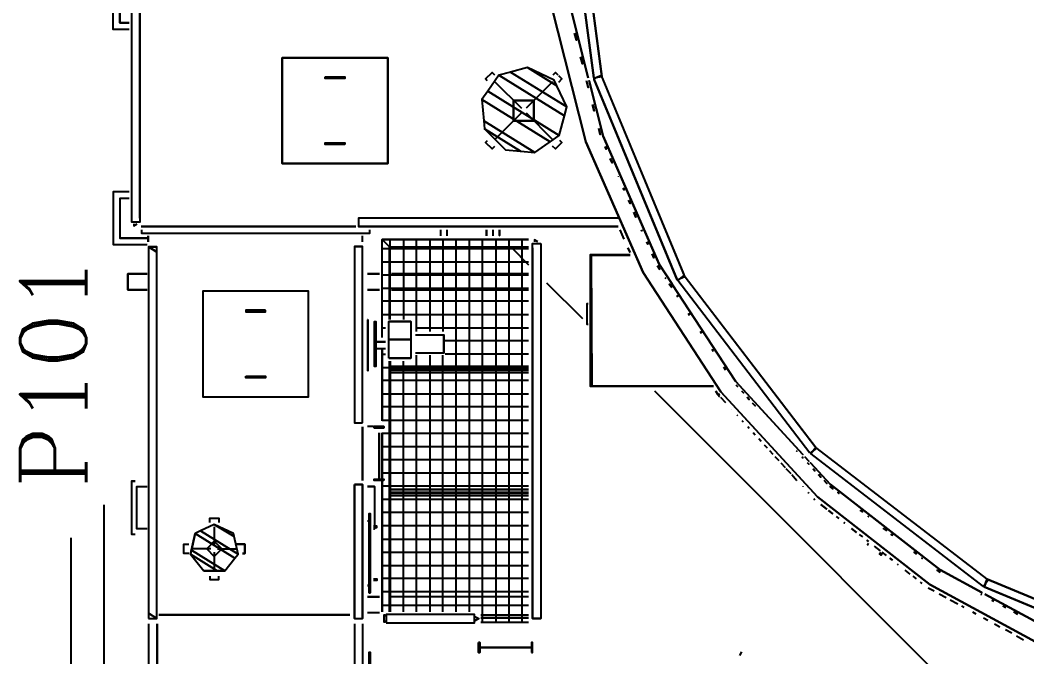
# Model space of a CAD drawing. Extents: x -57244 to 324435, y 15553 to 159369.
# Drawn here: x 55087 to 62718, y 38335 to 43156 of the extents above; entities that cross this region are included whole.
import ezdxf

# ---------------------------------------------------------------- set-up
doc = ezdxf.new("R2010")
doc.units = 0
doc.header["$LTSCALE"] = 2000
doc.header["$MEASUREMENT"] = 0
doc.layers.add('BASE', color=253, linetype='CONTINUOUS')
doc.styles.add('ROMANC', font='ROMANC', dxfattribs={"height": 0.2})

msp = doc.modelspace()

# ---------------------------------------------------------------- linework, layer by layer
at = {"layer": 'BASE', "linetype": 'Continuous'}
for p, q in [((55932.9, 41657.9), (55932.9, 43285)), ((55995.4, 41657.9), (55995.4, 43285)), ((59289.3, 43059), (59303.2, 43004.2)), ((59289.3, 43059), (59303.2, 43004.2)), ((59335.1, 42878.2), (59348.4, 42825.7)), ((59348.4, 42825.7), (59335.1, 42878.2)), ((59495.9, 42732.9), (59496.4, 42728.8)), ((58685.2, 42689.8), (58886.4, 42488.6)), ((59122.9, 42689.8), (58921.7, 42488.6)), ((59393.6, 42647.2), (59380.8, 42697.4)), ((59393.6, 42647.2), (59380.8, 42697.4)), ((59438.8, 42468.8), (59426.6, 42516.7)), ((59438.8, 42468.8), (59426.6, 42516.7)), ((58685.2, 42252.1), (58886.4, 42453.3)), ((58921.7, 42453.3), (59122.9, 42252.1)), ((58988.8, 42154.6), (59172.3, 42283.1)), ((59472.4, 42335.9), (59484, 42290.3)), ((59472.4, 42335.9), (59484, 42290.3)), ((58614.5, 42230.9), (58664, 42181.4)), ((59144.1, 42181.4), (59122.4, 42203.1)), ((59193.6, 42230.9), (59179, 42245.5)), ((59520.3, 42200.3), (59529.2, 42180.1)), ((59520.3, 42200.3), (59529.2, 42180.1)), ((59520.3, 42200.3), (59529.2, 42180.1)), ((59529.2, 42180.1), (59520.3, 42200.3)), ((59559.9, 42109.9), (59574.3, 42077.1)), ((59574.3, 42077.1), (59559.9, 42109.9)), ((59559.9, 42109.9), (59574.3, 42077.1)), ((59559.9, 42109.9), (59574.3, 42077.1)), ((59619.4, 41974.3), (59619.5, 41974)), ((59619.4, 41974.3), (59619.5, 41974)), ((59619.5, 41974), (59619.4, 41974.3)), ((59619.5, 41974), (59619.4, 41974.3)), ((59664.7, 41871), (59659.1, 41883.9)), ((59664.7, 41871), (59659.1, 41883.9)), ((59664.7, 41871), (59659.1, 41883.9)), ((59659.1, 41883.9), (59664.7, 41871)), ((59709.9, 41767.9), (59698.7, 41793.5)), ((59698.7, 41793.5), (59709.9, 41767.9)), ((59709.9, 41767.9), (59698.7, 41793.5)), ((59709.9, 41767.9), (59698.7, 41793.5)), ((59755.1, 41664.9), (59738.4, 41703.1)), ((59755.1, 41664.9), (59738.4, 41703.1)), ((59738.4, 41703.1), (59755.1, 41664.9)), ((59738.4, 41703.1), (59755.1, 41664.9)), ((56003.9, 41595.3), (57630.9, 41595.3)), ((56003.9, 41595.3), (56772.2, 41595.3)), ((57630.9, 41591.3), (56003.9, 41591.3)), ((57630.9, 41591.3), (56003.9, 41591.3)), ((59619.5, 41594), (57650.9, 41594)), ((56058.9, 41522.3), (56058.9, 41477.1)), ((56058.9, 41477.1), (56058.9, 41522.3)), ((57681.9, 41477.1), (57681.9, 41522.3)), ((57681.9, 41477.1), (57681.9, 41522.3)), ((58272.6, 41567.5), (58272.6, 41522.3)), ((58322.6, 41567.5), (58322.6, 41522.3)), ((58622.6, 41567.5), (58622.6, 41522.3)), ((58622.6, 41522.3), (58622.6, 41567.5)), ((58672.6, 41522.3), (58672.6, 41567.5)), ((58720.4, 41524.8), (58720.4, 41567.5)), ((59664.7, 41498.8), (59634.6, 41567.5)), ((59664.7, 41498.8), (59634.6, 41567.5)), ((59797.8, 41567.5), (59800.3, 41561.9)), ((59800.3, 41561.9), (59797.8, 41567.5)), ((59797.8, 41567.5), (59800.3, 41561.9)), ((59800.3, 41561.9), (59797.8, 41567.5)), ((56049.1, 41506.5), (55842.6, 41506.5)), ((56061.3, 41438.9), (56123.8, 41438.9)), ((57831.5, 41494.9), (57886.5, 41439.9)), ((57831.5, 41494.9), (57849.3, 41477.1)), ((57831.5, 41494.9), (58941.6, 41494.9)), ((57831.5, 40754), (57831.5, 41477.1)), ((57879.5, 41446.9), (57849.3, 41477.1)), ((57886.5, 41439.9), (57849.3, 41477.1)), ((57849.3, 41477.1), (57879.5, 41446.9)), ((57879.5, 41446.9), (57856.9, 41469.5)), ((57856.9, 41469.5), (57879.5, 41446.9)), ((57886.5, 41439.9), (57879.5, 41446.9)), ((57891.9, 40889.6), (57891.9, 41494.9)), ((57991.9, 41494.9), (57991.9, 40889.6)), ((58091.9, 40799.2), (58091.9, 41494.9)), ((58191.9, 41494.9), (58191.9, 40799.2)), ((58291.9, 41494.9), (58291.9, 40799.2)), ((58391.9, 38675), (58391.9, 41494.9)), ((58491.9, 41494.9), (58491.9, 38675)), ((58591.9, 38594.9), (58591.9, 41494.9)), ((58691.9, 41494.9), (58691.9, 38594.9)), ((58791.9, 41494.9), (58791.9, 38594.9)), ((58891.9, 38594.9), (58891.9, 41494.9)), ((59032, 41464.9), (59032.8, 41464.9)), ((59837.5, 41477.1), (59845.5, 41458.8)), ((59837.5, 41477.1), (59845.5, 41458.8)), ((59837.5, 41477.1), (59845.5, 41458.8)), ((59837.5, 41477.1), (59845.5, 41458.8)), ((57831.5, 41427.1), (58941.6, 41427.1)), ((58813.2, 41432), (58941.6, 41303.5)), ((59694.1, 41432), (59709.9, 41395.8)), ((59709.9, 41395.8), (59694.1, 41432)), ((59890.7, 41355.8), (59877.1, 41386.8)), ((59890.7, 41355.8), (59877.1, 41386.8)), ((59877.1, 41386.8), (59890.7, 41355.8)), ((59890.7, 41355.8), (59877.1, 41386.8)), ((57831.5, 41327.1), (58941.6, 41327.1)), ((59935.9, 41269.1), (59918.1, 41296.4)), ((59935.9, 41269.1), (59918.1, 41296.4)), ((59918.1, 41296.4), (59935.9, 41269.1)), ((59935.9, 41269.1), (59918.1, 41296.4)), ((59935.9, 41269.1), (59918.1, 41296.4)), ((59935.9, 41269.1), (59918.1, 41296.4)), ((59935.9, 41269.1), (59918.1, 41296.4)), ((59935.9, 41269.1), (59918.1, 41296.4)), ((59935.9, 41269.1), (59918.1, 41296.4)), ((59935.9, 41269.1), (59918.1, 41296.4)), ((59935.9, 41269.1), (59918.1, 41296.4)), ((59935.9, 41269.1), (59918.1, 41296.4)), ((59935.9, 41269.1), (59918.1, 41296.4)), ((59935.9, 41269.1), (59918.1, 41296.4)), ((55902.9, 41234.9), (56049.1, 41234.9)), ((57721.3, 41234.9), (57811.7, 41234.9)), ((57811.7, 41234.9), (57721.3, 41234.9)), ((57811.7, 41234.9), (57721.3, 41234.9)), ((57831.5, 41227.1), (58941.6, 41227.1)), ((58941.6, 41234.9), (57902.1, 41234.9)), ((58941.6, 41234.9), (57902.1, 41234.9)), ((58941.6, 41234.9), (57902.1, 41234.9)), ((59981.1, 41199.9), (59977.1, 41206)), ((59977.1, 41206), (59981.1, 41199.9)), ((59981.1, 41199.9), (59977.1, 41206)), ((59977.1, 41206), (59981.1, 41199.9)), ((59977.1, 41206), (59981.1, 41199.9)), ((59977.1, 41206), (59981.1, 41199.9)), ((59977.1, 41206), (59981.1, 41199.9)), ((59977.1, 41206), (59981.1, 41199.9)), ((59977.1, 41206), (59981.1, 41199.9)), ((59977.1, 41206), (59981.1, 41199.9)), ((59977.1, 41206), (59981.1, 41199.9)), ((59977.1, 41206), (59981.1, 41199.9)), ((59977.1, 41206), (59981.1, 41199.9)), ((59977.1, 41206), (59981.1, 41199.9)), ((60116.7, 41211.6), (60103.1, 41206)), ((59077.2, 41167.9), (59348.4, 40896.8)), ((60006.7, 41160.8), (60026.3, 41130.7)), ((60026.3, 41130.7), (60006.7, 41160.8)), ((60006.7, 41160.8), (60026.3, 41130.7)), ((60026.3, 41130.7), (60006.7, 41160.8)), ((60006.7, 41160.8), (60026.3, 41130.7)), ((60026.3, 41130.7), (60006.7, 41160.8)), ((60006.7, 41160.8), (60026.3, 41130.7)), ((60026.3, 41130.7), (60006.7, 41160.8)), ((60006.7, 41160.8), (60026.3, 41130.7)), ((60026.3, 41130.7), (60006.7, 41160.8)), ((60006.7, 41160.8), (60026.3, 41130.7)), ((60026.3, 41130.7), (60006.7, 41160.8)), ((60006.7, 41160.8), (60026.3, 41130.7)), ((60026.3, 41130.7), (60006.7, 41160.8)), ((57721.3, 41114.9), (57811.7, 41114.9)), ((57721.3, 41114.9), (57811.7, 41114.9)), ((57811.7, 41114.9), (57721.3, 41114.9)), ((57831.5, 41127.1), (58941.6, 41127.1)), ((57902.1, 41114.9), (58941.6, 41114.9)), ((57902.1, 41114.9), (58941.6, 41114.9)), ((57902.1, 41114.9), (58941.6, 41114.9)), ((60071.5, 41061.5), (60065.7, 41070.4)), ((60065.7, 41070.4), (60071.5, 41061.5)), ((60065.7, 41070.4), (60071.5, 41061.5)), ((60065.7, 41070.4), (60071.5, 41061.5)), ((60065.7, 41070.4), (60071.5, 41061.5)), ((60065.7, 41070.4), (60071.5, 41061.5)), ((60065.7, 41070.4), (60071.5, 41061.5)), ((60065.7, 41070.4), (60071.5, 41061.5)), ((60065.7, 41070.4), (60071.5, 41061.5)), ((60065.7, 41070.4), (60071.5, 41061.5)), ((60065.7, 41070.4), (60071.5, 41061.5)), ((60065.7, 41070.4), (60071.5, 41061.5)), ((60065.7, 41070.4), (60071.5, 41061.5)), ((60065.7, 41070.4), (60071.5, 41061.5)), ((58941.6, 41027.1), (57831.5, 41027.1)), ((57831.5, 40927.1), (58941.6, 40927.1)), ((60154.3, 40934.8), (60161.9, 40923.2)), ((60161.9, 40923.2), (60154.3, 40934.8)), ((60154.3, 40934.8), (60161.9, 40923.2)), ((60161.9, 40923.2), (60154.3, 40934.8)), ((60161.9, 40923.2), (60154.3, 40934.8)), ((60161.9, 40923.2), (60154.3, 40934.8)), ((60161.9, 40923.2), (60154.3, 40934.8)), ((60161.9, 40923.2), (60154.3, 40934.8)), ((60161.9, 40923.2), (60154.3, 40934.8)), ((60161.9, 40923.2), (60154.3, 40934.8)), ((60161.9, 40923.2), (60154.3, 40934.8)), ((60161.9, 40923.2), (60154.3, 40934.8)), ((60161.9, 40923.2), (60154.3, 40934.8)), ((60161.9, 40923.2), (60154.3, 40934.8)), ((57783, 40779.4), (57783, 40874.1)), ((57783, 40840.3), (57783, 40754)), ((57831.5, 40827.1), (57856.9, 40827.1)), ((58048, 40873.5), (57883, 40873.5)), ((58082.9, 40827.1), (58941.6, 40827.1)), ((58082.9, 40773.4), (58298, 40773.4)), ((60252.3, 40784.8), (60242.9, 40799.2)), ((60242.9, 40799.2), (60252.3, 40784.8)), ((60252.3, 40784.8), (60242.9, 40799.2)), ((60242.9, 40799.2), (60252.3, 40784.8)), ((60252.3, 40784.8), (60242.9, 40799.2)), ((60242.9, 40799.2), (60252.3, 40784.8)), ((60252.3, 40784.8), (60242.9, 40799.2)), ((60242.9, 40799.2), (60252.3, 40784.8)), ((60252.3, 40784.8), (60242.9, 40799.2)), ((60242.9, 40799.2), (60252.3, 40784.8)), ((60252.3, 40784.8), (60242.9, 40799.2)), ((60242.9, 40799.2), (60252.3, 40784.8)), ((60252.3, 40784.8), (60242.9, 40799.2)), ((60242.9, 40799.2), (60252.3, 40784.8)), ((57856.9, 40720.9), (57766.5, 40720.9)), ((57766.5, 40720.9), (57856.9, 40720.9)), ((58941.6, 40727.1), (58308.9, 40727.1)), ((57856.9, 40668.4), (57766.5, 40668.4)), ((57831.5, 40121.3), (57831.5, 40663.6)), ((57831.5, 40663.6), (57831.5, 40121.3)), ((57831.5, 40627.1), (57856.9, 40627.1)), ((57883, 40596.5), (58048, 40596.5)), ((58048, 40596.5), (57883, 40596.5)), ((58298, 40633.4), (58082.9, 40633.4)), ((58091.9, 38675), (58091.9, 40618.4)), ((58191.9, 40618.4), (58191.9, 38675)), ((58291.9, 38675), (58291.9, 40618.4)), ((58941.6, 40627.1), (58308.9, 40627.1)), ((60342.7, 40646.5), (60331.5, 40663.6)), ((60342.7, 40646.5), (60331.5, 40663.6)), ((60342.7, 40646.5), (60331.5, 40663.6)), ((60342.7, 40646.5), (60331.5, 40663.6)), ((60342.7, 40646.5), (60331.5, 40663.6)), ((60342.7, 40646.5), (60331.5, 40663.6)), ((60342.7, 40646.5), (60331.5, 40663.6)), ((60342.7, 40646.5), (60331.5, 40663.6)), ((60342.7, 40646.5), (60331.5, 40663.6)), ((60342.7, 40646.5), (60331.5, 40663.6)), ((60342.7, 40646.5), (60331.5, 40663.6)), ((60342.7, 40646.5), (60331.5, 40663.6)), ((60342.7, 40646.5), (60331.5, 40663.6)), ((60342.7, 40646.5), (60331.5, 40663.6)), ((57831.5, 40527.1), (58941.6, 40527.1)), ((57886.5, 38675), (57886.5, 40573.2)), ((57886.5, 40573.2), (57886.5, 38675)), ((57886.5, 40532.9), (57886.5, 40486.9)), ((57886.5, 40532.9), (57886.5, 40511.8)), ((58941.6, 40532.9), (57886.5, 40532.9)), ((57886.5, 40511.8), (57886.5, 40532.9)), ((57886.5, 40532.9), (57886.5, 40486.9)), ((57891.9, 40573.2), (57891.9, 38675)), ((57991.9, 38675), (57991.9, 40573.2)), ((60433.1, 40508.1), (60420, 40528)), ((60433.1, 40508.1), (60420, 40528)), ((60433.1, 40508.1), (60420, 40528)), ((60420, 40528), (60433.1, 40508.1)), ((60433.1, 40508.1), (60420, 40528)), ((60420, 40528), (60433.1, 40508.1)), ((60433.1, 40508.1), (60420, 40528)), ((60420, 40528), (60433.1, 40508.1)), ((60433.1, 40508.1), (60420, 40528)), ((60420, 40528), (60433.1, 40508.1)), ((60433.1, 40508.1), (60420, 40528)), ((60420, 40528), (60433.1, 40508.1)), ((60433.1, 40508.1), (60420, 40528)), ((60420, 40528), (60433.1, 40508.1)), ((57886.5, 40486.9), (57886.5, 40508)), ((57886.5, 40508), (57886.5, 40486.9)), ((57886.5, 40486.9), (58941.6, 40486.9)), ((58941.6, 40427.1), (57831.5, 40427.1)), ((60523.5, 40382.8), (60514.6, 40392.4)), ((60514.6, 40392.4), (60523.5, 40382.8)), ((60514.6, 40392.4), (60523.5, 40382.8)), ((57831.5, 40327.1), (58941.6, 40327.1)), ((60375.7, 40322.5), (60359.6, 40347.3)), ((60394.6, 40302.1), (60433.1, 40260.3)), ((60556.2, 40347.3), (60568.7, 40333.7)), ((60568.7, 40333.7), (60556.2, 40347.3)), ((60568.7, 40333.7), (60556.2, 40347.3)), ((60613.9, 40284.6), (60597.8, 40302.1)), ((60613.9, 40284.6), (60597.8, 40302.1)), ((60613.9, 40284.6), (60597.8, 40302.1)), ((58941.6, 40227.1), (57831.5, 40227.1)), ((60639.4, 40256.9), (60659, 40235.5)), ((60659, 40235.5), (60639.4, 40256.9)), ((60639.4, 40256.9), (60659, 40235.5)), ((60478.3, 40211.2), (60477.8, 40211.7)), ((60519.4, 40166.5), (60523.5, 40162.1)), ((57681.9, 39669.3), (57681.9, 40076.1)), ((57681.9, 40076.1), (57681.9, 39669.3)), ((57766.5, 40079.2), (57721.3, 40079.2)), ((57831.5, 40127.1), (58941.6, 40127.1)), ((60568.7, 40113), (60561, 40121.3)), ((60613.9, 40063.9), (60602.6, 40076.1)), ((57807.5, 40030.9), (57807.5, 39674.5)), ((57807.5, 40030.9), (57807.5, 39674.5)), ((57807.5, 40030.9), (57807.5, 39674.5)), ((57807.5, 40030.9), (57807.5, 39674.5)), ((57807.5, 40030.9), (57807.5, 39674.5)), ((57807.5, 39674.5), (57807.5, 40030.9)), ((57831.5, 38675), (57831.5, 40030.9)), ((57831.5, 40030.9), (57831.5, 38675)), ((58941.6, 40027.1), (57831.5, 40027.1)), ((60659, 40014.8), (60644.2, 40030.9)), ((60704.2, 39965.7), (60685.8, 39985.7)), ((57831.5, 39927.1), (58941.6, 39927.1)), ((60727.4, 39940.5), (60749.4, 39916.6)), ((60794.6, 39867.5), (60769, 39895.3)), ((60839.8, 39818.4), (60810.7, 39850.1)), ((60972.2, 39895.3), (60975.4, 39891.8)), ((60972.2, 39895.3), (60975.4, 39891.8)), ((60972.2, 39895.3), (60975.4, 39891.8)), ((61013.8, 39850.1), (61020.6, 39842.7)), ((61013.8, 39850.1), (61020.6, 39842.7)), ((61020.6, 39842.7), (61013.8, 39850.1)), ((61065.8, 39817.7), (61036, 39850.1)), ((61079.5, 39871.3), (62376.5, 38876.1)), ((61097.5, 39895.3), (61111, 39905.6)), ((58941.6, 39827.1), (57831.5, 39827.1)), ((60852.3, 39804.9), (60885, 39769.3)), ((60930.2, 39720.2), (60893.9, 39759.7)), ((61065.8, 39793.6), (61055.4, 39804.9)), ((61055.4, 39804.9), (61065.8, 39793.6)), ((61065.8, 39793.6), (61055.4, 39804.9)), ((61097.1, 39759.7), (61111, 39744.5)), ((61111, 39744.5), (61097.1, 39759.7)), ((61111, 39744.5), (61097.1, 39759.7)), ((58941.6, 39727.1), (57831.5, 39727.1)), ((60935.5, 39714.5), (60975.4, 39671.1)), ((61156.2, 39695.4), (61138.7, 39714.5)), ((61156.2, 39695.4), (61138.7, 39714.5)), ((61138.7, 39714.5), (61156.2, 39695.4)), ((55932.5, 39664.7), (55958.7, 39664.7)), ((57620.7, 38626.1), (57620.7, 39638.9)), ((57771.9, 39624.4), (57721.3, 39624.4)), ((58941.6, 39627.1), (57831.5, 39627.1)), ((57886.5, 39602.9), (57886.5, 39581.8)), ((57886.5, 39556.9), (57886.5, 39602.9)), ((57886.5, 39602.9), (57886.5, 39556.9)), ((57886.5, 39602.9), (57886.5, 39581.8)), ((57886.5, 39602.9), (58941.6, 39602.9)), ((61018.7, 39624.1), (61020.6, 39622)), ((61180.3, 39669.3), (61201.4, 39646.4)), ((61180.3, 39669.3), (61201.4, 39646.4)), ((61180.3, 39669.3), (61201.4, 39646.4)), ((61246.6, 39607.8), (61225.7, 39624.1)), ((58941.6, 39527.1), (57831.5, 39527.1)), ((57886.5, 39556.9), (57886.5, 39578)), ((58941.6, 39556.9), (57886.5, 39556.9)), ((61065.8, 39572.9), (61060.3, 39578.9)), ((61983.3, 38882.9), (61131, 39546.3)), ((61283.7, 39578.9), (61291.8, 39572.7)), ((55722.4, 39486.9), (55722.4, 35206.7)), ((61110.7, 39524.2), (61111, 39523.9)), ((61156.5, 39488.5), (61201.4, 39453.6)), ((61201.4, 39453.6), (61156.5, 39488.5)), ((57732.5, 39398.1), (57732.5, 39419.5)), ((57741.5, 39419.5), (57741.5, 39398.1)), ((58941.6, 39427.1), (57831.5, 39427.1)), ((61214.6, 39443.3), (61246.6, 39418.4)), ((61246.6, 39418.4), (61214.6, 39443.3)), ((61272.6, 39398.1), (61291.8, 39383.2)), ((61272.6, 39398.1), (61291.8, 39383.2)), ((61472.6, 39431.9), (61457.9, 39443.3)), ((61517.8, 39396.8), (61516, 39398.1)), ((56558.9, 39320.1), (56558.9, 39178.1)), ((57766.5, 39304.4), (57771.9, 39304.4)), ((58941.6, 39327.1), (57831.5, 39327.1)), ((61337, 39348), (61330.7, 39352.9)), ((61330.7, 39352.9), (61337, 39348)), ((61388.8, 39307.7), (61427.4, 39277.7)), ((61427.4, 39277.7), (61388.8, 39307.7)), ((61632.2, 39307.7), (61653.4, 39291.2)), ((55472.4, 39236.9), (55472.4, 35123.9)), ((56378.6, 39111.9), (56414.3, 39268.4)), ((57831.5, 39227.1), (58941.6, 39227.1)), ((61446.8, 39262.5), (61472.6, 39242.5)), ((61446.8, 39262.5), (61472.6, 39242.5)), ((61698.6, 39256.1), (61690.2, 39262.5)), ((56533.9, 39153.1), (56391.9, 39153.1)), ((56583.9, 39153.1), (56725.9, 39153.1)), ((61517.8, 39207.3), (61504.9, 39217.4)), ((61504.9, 39217.4), (61517.8, 39207.3)), ((61517.8, 39178.6), (61509.3, 39185.2)), ((61608.2, 39137), (61563, 39172.2)), ((61608.2, 39137), (61563, 39172.2)), ((56558.9, 39128.1), (56558.9, 38986.1)), ((57831.5, 39127.1), (58941.6, 39127.1)), ((61653.4, 39101.8), (61621, 39127)), ((61653.4, 39101.8), (61621, 39127)), ((61679.1, 39081.8), (61698.6, 39066.6)), ((61698.6, 39066.6), (61679.1, 39081.8)), ((61864.4, 39127), (61879.3, 39115.4)), ((61924.5, 39080.2), (61922.5, 39081.8)), ((57831.5, 39027.1), (58941.6, 39027.1)), ((61743.8, 39031.5), (61737.2, 39036.6)), ((61743.8, 39031.5), (61737.2, 39036.6)), ((56639.2, 38986.4), (56478.7, 38986.4)), ((58941.6, 38927.1), (57831.5, 38927.1)), ((61834.1, 38961.1), (61795.2, 38991.4)), ((61834.1, 38961.1), (61795.2, 38991.4)), ((61853.3, 38946.2), (61879.3, 38925.9)), ((61853.3, 38946.2), (61879.3, 38925.9)), ((62038.6, 38991.4), (62049, 38983.3)), ((62421.7, 38920.2), (62421.2, 38920.6)), ((61924.5, 38890.7), (61911.4, 38901)), ((61924.5, 38890.7), (61911.4, 38901)), ((62014.9, 38831.8), (61970.5, 38855.8)), ((62286.1, 38855), (62284.6, 38855.8)), ((62284.6, 38855.8), (62286.1, 38855)), ((62284.6, 38855.8), (62286.1, 38855)), ((62284.6, 38855.8), (62286.1, 38855)), ((62284.6, 38855.8), (62286.1, 38855)), ((62286.1, 38855), (62284.6, 38855.8)), ((62284.6, 38855.8), (62286.1, 38855)), ((62286.1, 38855), (62284.6, 38855.8)), ((62284.6, 38855.8), (62286.1, 38855)), ((62286.1, 38855), (62284.6, 38855.8)), ((62284.6, 38855.8), (62286.1, 38855)), ((62286.1, 38855), (62284.6, 38855.8)), ((62284.6, 38855.8), (62286.1, 38855)), ((62286.1, 38855), (62284.6, 38855.8)), ((62284.6, 38855.8), (62286.1, 38855)), ((62421.7, 38914.5), (62411.3, 38901)), ((57811.7, 38789.9), (57721.3, 38789.9)), ((57721.3, 38789.9), (57811.7, 38789.9)), ((58941.6, 38827.1), (57831.5, 38827.1)), ((58941.6, 38789.9), (57902.1, 38789.9)), ((58941.6, 38789.9), (57902.1, 38789.9)), ((62105.3, 38782.9), (62054.1, 38810.6)), ((62195.7, 38733.9), (62137.6, 38765.4)), ((62376.5, 38806.1), (62368.1, 38810.6)), ((62368.1, 38810.6), (62376.5, 38806.1)), ((62376.5, 38806.1), (62368.1, 38810.6)), ((62368.1, 38810.6), (62376.5, 38806.1)), ((62376.5, 38806.1), (62368.1, 38810.6)), ((62376.5, 38806.1), (62368.1, 38810.6)), ((62368.1, 38810.6), (62376.5, 38806.1)), ((62376.5, 38806.1), (62368.1, 38810.6)), ((62368.1, 38810.6), (62376.5, 38806.1)), ((62376.5, 38806.1), (62368.1, 38810.6)), ((62368.1, 38810.6), (62376.5, 38806.1)), ((62376.5, 38806.1), (62368.1, 38810.6)), ((62368.1, 38810.6), (62376.5, 38806.1)), ((62376.5, 38806.1), (62368.1, 38810.6)), ((62368.1, 38810.6), (62376.5, 38806.1)), ((62451.7, 38765.4), (62466.9, 38757.2)), ((62466.9, 38757.2), (62451.7, 38765.4)), ((62451.7, 38765.4), (62466.9, 38757.2)), ((62451.7, 38765.4), (62466.9, 38757.2)), ((62451.7, 38765.4), (62466.9, 38757.2)), ((62451.7, 38765.4), (62466.9, 38757.2)), ((62451.7, 38765.4), (62466.9, 38757.2)), ((62451.7, 38765.4), (62466.9, 38757.2)), ((62451.7, 38765.4), (62466.9, 38757.2)), ((62451.7, 38765.4), (62466.9, 38757.2)), ((62451.7, 38765.4), (62466.9, 38757.2)), ((62451.7, 38765.4), (62466.9, 38757.2)), ((62451.7, 38765.4), (62466.9, 38757.2)), ((62451.7, 38765.4), (62466.9, 38757.2)), ((62451.7, 38765.4), (62466.9, 38757.2)), ((57831.5, 38727.1), (58941.6, 38727.1)), ((62221.1, 38720.2), (62240.9, 38709.5)), ((62535.2, 38720.2), (62557.3, 38708.2)), ((62535.2, 38720.2), (62557.3, 38708.2)), ((62535.2, 38720.2), (62557.3, 38708.2)), ((62535.2, 38720.2), (62557.3, 38708.2)), ((62557.3, 38708.2), (62535.2, 38720.2)), ((62535.2, 38720.2), (62557.3, 38708.2)), ((62557.3, 38708.2), (62535.2, 38720.2)), ((62535.2, 38720.2), (62557.3, 38708.2)), ((62557.3, 38708.2), (62535.2, 38720.2)), ((62535.2, 38720.2), (62557.3, 38708.2)), ((62557.3, 38708.2), (62535.2, 38720.2)), ((62535.2, 38720.2), (62557.3, 38708.2)), ((62557.3, 38708.2), (62535.2, 38720.2)), ((62535.2, 38720.2), (62557.3, 38708.2)), ((62557.3, 38708.2), (62535.2, 38720.2)), ((57585.7, 38653.2), (56139.5, 38653.2)), ((56139.5, 38653.1), (57585.7, 38653.1)), ((57721.3, 38669.9), (57811.7, 38669.9)), ((57721.3, 38669.9), (57811.7, 38669.9)), ((58941.6, 38649.9), (58580, 38649.9)), ((58580, 38649.9), (58941.6, 38649.9)), ((58941.6, 38627.1), (58580, 38627.1)), ((62304.6, 38675), (62331.3, 38660.6)), ((62388.1, 38629.8), (62421.7, 38611.6)), ((62618.7, 38675), (62647.7, 38659.3)), ((62618.7, 38675), (62647.7, 38659.3)), ((62618.7, 38675), (62647.7, 38659.3)), ((62647.7, 38659.3), (62618.7, 38675)), ((62618.7, 38675), (62647.7, 38659.3)), ((62618.7, 38675), (62647.7, 38659.3)), ((62618.7, 38675), (62647.7, 38659.3)), ((62618.7, 38675), (62647.7, 38659.3)), ((62618.7, 38675), (62647.7, 38659.3)), ((62618.7, 38675), (62647.7, 38659.3)), ((62618.7, 38675), (62647.7, 38659.3)), ((62618.7, 38675), (62647.7, 38659.3)), ((62618.7, 38675), (62647.7, 38659.3)), ((62618.7, 38675), (62647.7, 38659.3)), ((62618.7, 38675), (62647.7, 38659.3)), ((56124.8, 37048), (56124.8, 38584.6)), ((58941.6, 38594.9), (58580, 38594.9)), ((62471.6, 38584.6), (62512.1, 38562.7)), ((62602.5, 38513.8), (62555.1, 38539.4)), ((62638.7, 38494.2), (62692.9, 38464.9)), ((58966.6, 38405.9), (58566.6, 38405.9)), ((58966.6, 38405.9), (58566.6, 38405.9)), ((58566.6, 38405.9), (58966.6, 38405.9)), ((58566.6, 38405.9), (58966.6, 38405.9)), ((58566.6, 38405.9), (58966.6, 38405.9)), ((58566.6, 38405.9), (58966.6, 38405.9)), ((58966.6, 38405.9), (58566.6, 38405.9)), ((58566.6, 38405.9), (58966.6, 38405.9)), ((57732.5, 38358.6), (57732.5, 38369.5)), ((57741.5, 38369.5), (57741.5, 38358.6)), ((60542, 38346.2), (60556.9, 38372.1))]:
    msp.add_line(p, q, dxfattribs=at)
for points in [[(59393.6, 42719), (59245.6, 43303.2), (59158.2, 44357.9), (59245.6, 45412.7), (59438.8, 46175.3)], [(59032, 44357.9), (59020.4, 44357.9), (59109.6, 43281.5), (59374.7, 42234.4), (59808.6, 41245.2)], [(59434.4, 42720.7), (59219.4, 44353.8), (59281.4, 44362), (59496.4, 42728.8)], [(55913.5, 43086.5), (55792.6, 43086.5), (55792.6, 43486.5), (56049.1, 43486.5)], [(56049.1, 43436.5), (55842.6, 43436.5), (55842.6, 43136.5), (55913.5, 43136.5)], [(55913.5, 43136.5), (55842.6, 43136.5), (55842.6, 43436.5), (56049.1, 43436.5)], [(58628.1, 42697.4), (58614.5, 42711), (58664, 42760.5), (58681.8, 42742.6)], [(59126.3, 42742.6), (59144.1, 42760.5), (59162, 42742.6)], [(59167.6, 42737), (59193.6, 42711), (59167.6, 42685)], [(60116.7, 41234.1), (59494.3, 42736.7), (59438.8, 42713.7)], [(59495.9, 42732.9), (59495.9, 42732.9), (59496.4, 42728.8), (59465.4, 42724.8)], [(60026.3, 41161.5), (59930.6, 41308.1), (59505.4, 42277.3), (59399, 42697.4)], [(60071.5, 41192.9), (60066.9, 41191), (59438.8, 42707.4)], [(58682.9, 42200.3), (58664, 42181.4), (58614.5, 42230.9), (58629.1, 42245.5)], [(59179, 42245.5), (59193.6, 42230.9), (59144.1, 42181.4), (59122.4, 42203.1)], [(55913.5, 41856.5), (55792.6, 41856.5), (55792.6, 41456.5), (56049.1, 41456.5)], [(55913.5, 41806.5), (55842.6, 41806.5), (55842.6, 41506.5), (56049.1, 41506.5)], [(55948.5, 41612.7), (55948.5, 41598.2), (55973.6, 41612.7)], [(59619.5, 41656.5), (57650.9, 41656.5), (57650.9, 41594), (57652.9, 41594), (59619.5, 41594)], [(57735.9, 41567.5), (57735.9, 41541.3), (56008.9, 41541.3), (56008.9, 41567.5)], [(57735.9, 41567.5), (57735.9, 41541.3), (56008.9, 41541.3), (56008.9, 41567.5)], [(58720.4, 41567.5), (58720.4, 41524.8), (58722.8, 41522.3)], [(57683.2, 41439.7), (57683.2, 41441.7), (57620.7, 41441.7), (57620.7, 41439.7)], [(57831.5, 40754), (57831.5, 41494.9), (57886.5, 41439.9), (57886.5, 40889.6)], [(57849.3, 41477.1), (57831.5, 41494.9), (58941.6, 41494.9)], [(58941.6, 41494.9), (57831.5, 41494.9), (57886.5, 41439.9), (58941.6, 41439.9)], [(57886.5, 40889.6), (57886.5, 41439.9), (57849.3, 41477.1)], [(59011.5, 41477.1), (58985.9, 41491.9), (58985.9, 41477.1)], [(58970.3, 41432), (58970.3, 38624.9), (59032.8, 38624.9)], [(59709.9, 41377.6), (59411.4, 41377.6), (59411.4, 41381.6), (59709.9, 41381.6)], [(59709.9, 41377.6), (59415.4, 41377.6), (59419.4, 40385.6), (60342.7, 40385.6)], [(60342.7, 40385.6), (59419.4, 40385.6), (59415.4, 41377.6), (59709.9, 41377.6)], [(56049.1, 41114.9), (55902.9, 41114.9), (55902.9, 41234.9), (56049.1, 41234.9)], [(55902.9, 41234.9), (55902.9, 41114.9), (56049.1, 41114.9)], [(56049.1, 41234.9), (55902.9, 41234.9), (55902.9, 41177.4)], [(60071.5, 41184.3), (60120.6, 41221.9), (61111, 39931.2)], [(60095.8, 41202.9), (60124.7, 41214.9), (60123.1, 41218.7)], [(56049.1, 41114.9), (55902.9, 41114.9), (55902.9, 41172.4)], [(60026.8, 41160.8), (60509.4, 40422.1), (61020.6, 39866.8)], [(59393.6, 40851.6), (59385.4, 40851.6), (59385.4, 41011.6), (59393.6, 41011.6)], [(57723, 40500.4), (57723, 40576.9), (57723, 40748.6), (57723, 40886.3), (57721.3, 40886.3)], [(57723, 40886.3), (57723, 40748.6), (57723, 40576.9), (57723, 40500.4)], [(57783, 40663.6), (57783, 40566.6), (57783, 40532.8), (57773, 40532.8), (57773, 40627.5), (57773, 40779.4), (57773, 40874.1), (57783, 40874.1), (57783, 40840.3), (57783, 40754)], [(57883, 40596.5), (57883, 40738.5), (57883, 40873.5)], [(57783, 40627.5), (57783, 40532.8), (57783, 40627.5), (57783, 40779.4), (57783, 40627.5), (57783, 40532.8), (57783, 40566.6), (57783, 40663.6)], [(57783, 40708.8), (57783, 40779.4), (57783, 40627.5), (57783, 40703.4)], [(57723, 40576.9), (57723, 40500.4), (57721.3, 40500.4)], [(58941.6, 40532.9), (57886.5, 40532.9), (57886.5, 40486.9), (58941.6, 40486.9)], [(58941.6, 40532.9), (57886.5, 40532.9), (57886.5, 40511.8), (58941.6, 40511.8)], [(58941.6, 40486.9), (57886.5, 40486.9), (57886.5, 40508), (58941.6, 40508)], [(60342.7, 40381.6), (59411.4, 40381.6), (59411.4, 40385.6), (60342.7, 40385.6)], [(66172.9, 37517.9), (62727.2, 37517.9), (59897.9, 40347.3)], [(60359.6, 40347.3), (60375.7, 40322.5), (60387.9, 40309.4)], [(60387.9, 40307), (60387.6, 40306.8), (60378.5, 40318.7), (60387.9, 40325.9)], [(60387.9, 40325.9), (60378.5, 40318.7), (60387.6, 40306.8), (60387.9, 40307)], [(57770, 40069.8), (57770, 40079.2), (57845, 40079.2), (57845, 40069.8)], [(61120.9, 39918.4), (61123.4, 39915.1), (61098.6, 39896.1)], [(61077.6, 39804.9), (61226.2, 39643.5), (62061.4, 38993.4), (62376.5, 38822.9)], [(57845, 39669.8), (57770, 39669.8), (57770, 39679.2)], [(55958.7, 39664.7), (55932.5, 39664.7), (55932.5, 39264.7), (55958.7, 39264.7)], [(56049.1, 39304.4), (55972.9, 39304.4), (55972.9, 39624.4), (56049.1, 39624.4)], [(56049.1, 39304.4), (55972.9, 39304.4), (55972.9, 39624.4)], [(57620.7, 39640.8), (57620.7, 38628.1), (57620.7, 38626.1), (57683.2, 38626.1)], [(57683.2, 39638.9), (57683.2, 38626.1), (57683.2, 38628.1), (57683.2, 39640.8)], [(57721.3, 39624.4), (57771.9, 39624.4), (57771.9, 39304.4), (57766.5, 39304.4)], [(58941.6, 39602.9), (57886.5, 39602.9), (57886.5, 39581.8), (58941.6, 39581.8)], [(58941.6, 39602.9), (57886.5, 39602.9), (57886.5, 39556.9), (58941.6, 39556.9)], [(57886.5, 39556.9), (57886.5, 39556.9), (57886.5, 39578)], [(58941.6, 39556.9), (57886.5, 39556.9), (57886.5, 39578), (58941.6, 39578)], [(61101.9, 39533.7), (61110.7, 39524.2), (61111, 39523.9)], [(56523.9, 39352.9), (56523.9, 39385), (56593.9, 39385.1), (56593.9, 39352.9)], [(57721.3, 38874.5), (57732.5, 38874.5), (57732.5, 39364.5)], [(57721.3, 39364.5), (57732.5, 39364.5), (57732.5, 38874.5), (57721.3, 38874.5)], [(57766.5, 39313.5), (57791.5, 39313.5), (57791.5, 39325.5), (57766.5, 39325.5)], [(56365.4, 39118.1), (56326.9, 39118.1), (56326.9, 39188), (56365.4, 39188)], [(56727, 39188.1), (56790.9, 39188.1), (56790.9, 39118.1), (56772.2, 39118.1)], [(56772.2, 39118.1), (56790.9, 39118.1), (56790.9, 39188.1), (56727, 39188.1)], [(61517.8, 39178.6), (61509.3, 39185.2), (61517.8, 39196.3)], [(61628.5, 39127), (61612.4, 39106), (61600.5, 39115.2)], [(61628.5, 39127), (61612.4, 39106), (61600.5, 39115.2), (61609.6, 39127)], [(56523.9, 38946.2), (56523.9, 38921.1), (56593.9, 38921.1), (56593.9, 38946.2)], [(56523.9, 38946.2), (56523.9, 38921.1), (56593.9, 38921.1), (56593.9, 38946.2)], [(57766.5, 38925.5), (57791.5, 38925.5), (57791.5, 38913.5), (57766.5, 38913.5)], [(62049, 38983.3), (62038.6, 38991.4), (62049, 38983.3), (62060.1, 38977.3)], [(62060.1, 38977.3), (62049, 38983.3), (62060.1, 38977.3)], [(62060.1, 38977.3), (62049, 38983.3), (62060.1, 38977.3)], [(62060.1, 38977.3), (62049, 38983.3), (62060.1, 38977.3)], [(62060.1, 38977.3), (62049, 38983.3), (62060.1, 38977.3)], [(62060.1, 38977.3), (62049, 38983.3), (62060.1, 38977.3)], [(62060.1, 38977.3), (62049, 38983.3), (62060.1, 38977.3)], [(62060.1, 38977.3), (62049, 38983.3), (62060.1, 38977.3)], [(63939.2, 38291.8), (62417.4, 38922.2), (62393.4, 38864.4), (63913.2, 38234.9)], [(62405.4, 38893.3), (62424.4, 38918.1), (62421.2, 38920.6), (62421.2, 38920.6)], [(57732.5, 38855.8), (57732.5, 38819.5), (57741.5, 38819.5), (57741.5, 38855.8)], [(62399.2, 38810.6), (62992.1, 38489.7), (63993.1, 38146.1), (65037, 37971.9), (66095.3, 37971.9), (67139.2, 38146.1), (68140.2, 38489.7), (68733.2, 38810.6)], [(57856.9, 38604.2), (57845.9, 38597.9), (57845.9, 38652), (57856.9, 38645.6)], [(58534.8, 38641.2), (58563.1, 38624.9), (58534.8, 38608.6)], [(56124.8, 38584.6), (56124.8, 37034.5), (56062.3, 37034.5), (56062.3, 38584.6)], [(57621.3, 38584.6), (57621.3, 37034.5), (57683.8, 37034.5), (57683.8, 38584.6)], [(58571.2, 38443.4), (58571.2, 38368.4), (58561.9, 38368.4), (58561.9, 38443.4)], [(58961.9, 38368.4), (58971.2, 38368.4), (58971.2, 38443.4)]]:
    msp.add_lwpolyline(points, dxfattribs=at)
for points in [[(59496.4, 42728.8), (59281.4, 44362), (59219.4, 44353.8), (59434.4, 42720.7)], [(55995.4, 43316.5), (55995.4, 41625.3), (55932.9, 41625.3), (55932.9, 43316.5)], [(59374.7, 42234.4), (59109.6, 43281.5)], [(59374.7, 42234.4), (59109.6, 43281.5)], [(59374.7, 42234.4), (59109.6, 43281.5)], [(59374.7, 42234.4), (59109.6, 43281.5)], [(59374.7, 42234.4), (59109.6, 43281.5)], [(59374.7, 42234.4), (59109.6, 43281.5)], [(59289.3, 43059), (59303.2, 43004.2)], [(59289.3, 43059), (59303.2, 43004.2)], [(59289.3, 43059), (59303.2, 43004.2)], [(59289.3, 43059), (59303.2, 43004.2)], [(59289.3, 43059), (59303.2, 43004.2)], [(59289.3, 43059), (59303.2, 43004.2)], [(57073, 42070.9), (57073, 42870.9), (57873, 42870.9), (57873, 42070.9)], [(57073, 42870.9), (57073, 42070.9), (57873, 42070.9), (57873, 42870.9)], [(59335.1, 42878.2), (59348.4, 42825.7)], [(59335.1, 42878.2), (59348.4, 42825.7)], [(59335.1, 42878.2), (59348.4, 42825.7)], [(59335.1, 42878.2), (59348.4, 42825.7)], [(59335.1, 42878.2), (59348.4, 42825.7)], [(59335.1, 42878.2), (59348.4, 42825.7)], [(59494.3, 42736.7), (59436.5, 42712.8), (60066.9, 41191), (60124.7, 41214.9)], [(57398, 42726.9), (57548, 42726.9), (57548, 42714.9), (57398, 42714.9)], [(57398, 42726.9), (57548, 42726.9), (57548, 42714.9), (57398, 42714.9)], [(59380.8, 42697.4), (59393.6, 42647.2)], [(59380.8, 42697.4), (59393.6, 42647.2)], [(59380.8, 42697.4), (59393.6, 42647.2)], [(59380.8, 42697.4), (59393.6, 42647.2)], [(59380.8, 42697.4), (59393.6, 42647.2)], [(59380.8, 42697.4), (59393.6, 42647.2)], [(58827.9, 42394.8), (58827.9, 42547), (58980.2, 42547), (58980.2, 42394.8)], [(58980.2, 42394.8), (58980.2, 42547), (58827.9, 42547), (58827.9, 42394.8)], [(59426.6, 42516.7), (59438.8, 42468.8)], [(59426.6, 42516.7), (59438.8, 42468.8)], [(59426.6, 42516.7), (59438.8, 42468.8)], [(59426.6, 42516.7), (59438.8, 42468.8)], [(59426.6, 42516.7), (59438.8, 42468.8)], [(59426.6, 42516.7), (59438.8, 42468.8)], [(59472.4, 42335.9), (59484, 42290.3)], [(59472.4, 42335.9), (59484, 42290.3)], [(59472.4, 42335.9), (59484, 42290.3)], [(59472.4, 42335.9), (59484, 42290.3)], [(59472.4, 42335.9), (59484, 42290.3)], [(59472.4, 42335.9), (59484, 42290.3)], [(57548, 42214.9), (57398, 42214.9), (57398, 42226.9), (57548, 42226.9)], [(59808.6, 41245.2), (59374.7, 42234.4)], [(59808.6, 41245.2), (59374.7, 42234.4)], [(59808.6, 41245.2), (59374.7, 42234.4)], [(59808.6, 41245.2), (59374.7, 42234.4)], [(59808.6, 41245.2), (59374.7, 42234.4)], [(59808.6, 41245.2), (59374.7, 42234.4)], [(59520.3, 42200.3), (59529.2, 42180.1)], [(59520.3, 42200.3), (59529.2, 42180.1)], [(59520.3, 42200.3), (59529.2, 42180.1)], [(59520.3, 42200.3), (59529.2, 42180.1)], [(59520.3, 42200.3), (59529.2, 42180.1)], [(59520.3, 42200.3), (59529.2, 42180.1)], [(59559.9, 42109.9), (59574.3, 42077.1)], [(59559.9, 42109.9), (59574.3, 42077.1)], [(59559.9, 42109.9), (59574.3, 42077.1)], [(59559.9, 42109.9), (59574.3, 42077.1)], [(59559.9, 42109.9), (59574.3, 42077.1)], [(59559.9, 42109.9), (59574.3, 42077.1)], [(59619.4, 41974.3), (59619.5, 41974)], [(59619.4, 41974.3), (59619.5, 41974)], [(59619.4, 41974.3), (59619.5, 41974)], [(59619.4, 41974.3), (59619.5, 41974)], [(59619.4, 41974.3), (59619.5, 41974)], [(59619.4, 41974.3), (59619.5, 41974)], [(59659.1, 41883.9), (59664.7, 41871)], [(59659.1, 41883.9), (59664.7, 41871)], [(59659.1, 41883.9), (59664.7, 41871)], [(59659.1, 41883.9), (59664.7, 41871)], [(59659.1, 41883.9), (59664.7, 41871)], [(59659.1, 41883.9), (59664.7, 41871)], [(59698.7, 41793.5), (59709.9, 41767.9)], [(59698.7, 41793.5), (59709.9, 41767.9)], [(59698.7, 41793.5), (59709.9, 41767.9)], [(59698.7, 41793.5), (59709.9, 41767.9)], [(59698.7, 41793.5), (59709.9, 41767.9)], [(59698.7, 41793.5), (59709.9, 41767.9)], [(59738.4, 41703.1), (59755.1, 41664.9)], [(59738.4, 41703.1), (59755.1, 41664.9)], [(59738.4, 41703.1), (59755.1, 41664.9)], [(59738.4, 41703.1), (59755.1, 41664.9)], [(59738.4, 41703.1), (59755.1, 41664.9)], [(59738.4, 41703.1), (59755.1, 41664.9)], [(59797.8, 41567.5), (59800.3, 41561.9)], [(59797.8, 41567.5), (59800.3, 41561.9)], [(59797.8, 41567.5), (59800.3, 41561.9)], [(59797.8, 41567.5), (59800.3, 41561.9)], [(59797.8, 41567.5), (59800.3, 41561.9)], [(59797.8, 41567.5), (59800.3, 41561.9)], [(57683.2, 40108.1), (57683.2, 41439.7), (57620.7, 41439.7), (57620.7, 40108.1)], [(59032.8, 41464.9), (59032.8, 38624.9), (58970.3, 38624.9), (58970.3, 41464.9)], [(59837.5, 41477.1), (59845.5, 41458.8)], [(59837.5, 41477.1), (59845.5, 41458.8)], [(59837.5, 41477.1), (59845.5, 41458.8)], [(59837.5, 41477.1), (59845.5, 41458.8)], [(59837.5, 41477.1), (59845.5, 41458.8)], [(59837.5, 41477.1), (59845.5, 41458.8)], [(59415.4, 41377.6), (59415.4, 40385.6), (59411.4, 40385.6), (59411.4, 41377.6)], [(59877.1, 41386.8), (59890.7, 41355.8)], [(59877.1, 41386.8), (59890.7, 41355.8)], [(59877.1, 41386.8), (59890.7, 41355.8)], [(59877.1, 41386.8), (59890.7, 41355.8)], [(59877.1, 41386.8), (59890.7, 41355.8)], [(59877.1, 41386.8), (59890.7, 41355.8)], [(60399.4, 40341), (59808.6, 41245.2)], [(60399.4, 40341), (59808.6, 41245.2)], [(60399.4, 40341), (59808.6, 41245.2)], [(60399.4, 40341), (59808.6, 41245.2)], [(60399.4, 40341), (59808.6, 41245.2)], [(60399.4, 40341), (59808.6, 41245.2)], [(61073.8, 39877.1), (60071, 41183.9), (60120.6, 41221.9), (61123.4, 39915.1)], [(60509.4, 40422.1), (60026.8, 41160.8), (60509.4, 40422.1), (61020.6, 39866.8)], [(56473, 40303.5), (57273, 40303.5), (57273, 41103.5), (56473, 41103.5)], [(56473, 41103.5), (56473, 40303.5), (57273, 40303.5), (57273, 41103.5)], [(56948, 40959.5), (56798, 40959.5), (56798, 40947.5), (56948, 40947.5)], [(57783, 40779.4), (57783, 40874.1)], [(57883, 40738.5), (57883, 40873.5), (58048, 40873.5), (58048, 40738.5)], [(58298, 40703.4), (58298, 40773.4), (58298, 40703.4), (58298, 40633.4)], [(57883, 40596.5), (57883, 40738.5), (58048, 40738.5), (58048, 40596.5)], [(56798, 40459.5), (56948, 40459.5), (56948, 40447.5), (56798, 40447.5)], [(60514.6, 40392.4), (60523.5, 40382.8)], [(60514.6, 40392.4), (60523.5, 40382.8)], [(60514.6, 40392.4), (60523.5, 40382.8)], [(60514.6, 40392.4), (60523.5, 40382.8)], [(60514.6, 40392.4), (60523.5, 40382.8)], [(60514.6, 40392.4), (60523.5, 40382.8)], [(61131, 39546.3), (60399.4, 40341)], [(61131, 39546.3), (60399.4, 40341)], [(61131, 39546.3), (60399.4, 40341)], [(61131, 39546.3), (60399.4, 40341)], [(61131, 39546.3), (60399.4, 40341)], [(61131, 39546.3), (60399.4, 40341)], [(60556.2, 40347.3), (60568.7, 40333.7)], [(60556.2, 40347.3), (60568.7, 40333.7)], [(60556.2, 40347.3), (60568.7, 40333.7)], [(60556.2, 40347.3), (60568.7, 40333.7)], [(60556.2, 40347.3), (60568.7, 40333.7)], [(60556.2, 40347.3), (60568.7, 40333.7)], [(60597.8, 40302.1), (60613.9, 40284.6)], [(60597.8, 40302.1), (60613.9, 40284.6)], [(60597.8, 40302.1), (60613.9, 40284.6)], [(60597.8, 40302.1), (60613.9, 40284.6)], [(60597.8, 40302.1), (60613.9, 40284.6)], [(60597.8, 40302.1), (60613.9, 40284.6)], [(60639.4, 40256.9), (60659, 40235.5)], [(60639.4, 40256.9), (60659, 40235.5)], [(60639.4, 40256.9), (60659, 40235.5)], [(60639.4, 40256.9), (60659, 40235.5)], [(60639.4, 40256.9), (60659, 40235.5)], [(60639.4, 40256.9), (60659, 40235.5)], [(57845, 40079.2), (57770, 40079.2), (57770, 40069.8), (57845, 40069.8)], [(61117.6, 39920.9), (61079.5, 39871.3), (62386.4, 38868.5), (62424.4, 38918.1)], [(60972.2, 39895.3), (60975.4, 39891.8)], [(60972.2, 39895.3), (60975.4, 39891.8)], [(60972.2, 39895.3), (60975.4, 39891.8)], [(60972.2, 39895.3), (60975.4, 39891.8)], [(60972.2, 39895.3), (60975.4, 39891.8)], [(60972.2, 39895.3), (60975.4, 39891.8)], [(61013.8, 39850.1), (61020.6, 39842.7)], [(61013.8, 39850.1), (61020.6, 39842.7)], [(61013.8, 39850.1), (61020.6, 39842.7)], [(61013.8, 39850.1), (61020.6, 39842.7)], [(61013.8, 39850.1), (61020.6, 39842.7)], [(61013.8, 39850.1), (61020.6, 39842.7)], [(61036, 39850.1), (61065.8, 39817.7)], [(61055.4, 39804.9), (61065.8, 39793.6)], [(61055.4, 39804.9), (61065.8, 39793.6)], [(61055.4, 39804.9), (61065.8, 39793.6)], [(61055.4, 39804.9), (61065.8, 39793.6)], [(61055.4, 39804.9), (61065.8, 39793.6)], [(61055.4, 39804.9), (61065.8, 39793.6)], [(61097.1, 39759.7), (61111, 39744.5)], [(61097.1, 39759.7), (61111, 39744.5)], [(61097.1, 39759.7), (61111, 39744.5)], [(61097.1, 39759.7), (61111, 39744.5)], [(61097.1, 39759.7), (61111, 39744.5)], [(61097.1, 39759.7), (61111, 39744.5)], [(57845, 39669.8), (57770, 39669.8), (57770, 39679.2), (57845, 39679.2)], [(61138.7, 39714.5), (61156.2, 39695.4)], [(61138.7, 39714.5), (61156.2, 39695.4)], [(61138.7, 39714.5), (61156.2, 39695.4)], [(61138.7, 39714.5), (61156.2, 39695.4)], [(61138.7, 39714.5), (61156.2, 39695.4)], [(61138.7, 39714.5), (61156.2, 39695.4)], [(57620.7, 39640.8), (57620.7, 39638.9), (57683.2, 39638.9), (57683.2, 39640.8)], [(61180.3, 39669.3), (61201.4, 39646.4)], [(61180.3, 39669.3), (61201.4, 39646.4)], [(61180.3, 39669.3), (61201.4, 39646.4)], [(61180.3, 39669.3), (61201.4, 39646.4)], [(61180.3, 39669.3), (61201.4, 39646.4)], [(61180.3, 39669.3), (61201.4, 39646.4)], [(61225.7, 39624.1), (61246.6, 39607.8)], [(61246.6, 39607.8), (61225.7, 39624.1)], [(61225.7, 39624.1), (61246.6, 39607.8)], [(61225.7, 39624.1), (61246.6, 39607.8)], [(61225.7, 39624.1), (61246.6, 39607.8)], [(61225.7, 39624.1), (61246.6, 39607.8)], [(61225.7, 39624.1), (61246.6, 39607.8)], [(61983.3, 38882.9), (61131, 39546.3)], [(61983.3, 38882.9), (61131, 39546.3)], [(61983.3, 38882.9), (61131, 39546.3)], [(61983.3, 38882.9), (61131, 39546.3)], [(61983.3, 38882.9), (61131, 39546.3)], [(61983.3, 38882.9), (61131, 39546.3)], [(61283.7, 39578.9), (61291.8, 39572.7)], [(61291.8, 39572.7), (61283.7, 39578.9)], [(61283.7, 39578.9), (61291.8, 39572.7)], [(61283.7, 39578.9), (61291.8, 39572.7)], [(61283.7, 39578.9), (61291.8, 39572.7)], [(61283.7, 39578.9), (61291.8, 39572.7)], [(61283.7, 39578.9), (61291.8, 39572.7)], [(57732.5, 38819.5), (57732.5, 39419.5), (57741.5, 39419.5), (57741.5, 38819.5)], [(61457.9, 39443.3), (61472.6, 39431.9)], [(61472.6, 39431.9), (61457.9, 39443.3)], [(61457.9, 39443.3), (61472.6, 39431.9)], [(61457.9, 39443.3), (61472.6, 39431.9)], [(61457.9, 39443.3), (61472.6, 39431.9)], [(61457.9, 39443.3), (61472.6, 39431.9)], [(61457.9, 39443.3), (61472.6, 39431.9)], [(61516, 39398.1), (61517.8, 39396.8)], [(61517.8, 39396.8), (61516, 39398.1)], [(61516, 39398.1), (61517.8, 39396.8)], [(61516, 39398.1), (61517.8, 39396.8)], [(61516, 39398.1), (61517.8, 39396.8)], [(61516, 39398.1), (61517.8, 39396.8)], [(61516, 39398.1), (61517.8, 39396.8)], [(61632.2, 39307.7), (61653.4, 39291.2)], [(61653.4, 39291.2), (61632.2, 39307.7)], [(61632.2, 39307.7), (61653.4, 39291.2)], [(61632.2, 39307.7), (61653.4, 39291.2)], [(61632.2, 39307.7), (61653.4, 39291.2)], [(61632.2, 39307.7), (61653.4, 39291.2)], [(61632.2, 39307.7), (61653.4, 39291.2)], [(61690.2, 39262.5), (61698.6, 39256.1)], [(61698.6, 39256.1), (61690.2, 39262.5)], [(61690.2, 39262.5), (61698.6, 39256.1)], [(61690.2, 39262.5), (61698.6, 39256.1)], [(61690.2, 39262.5), (61698.6, 39256.1)], [(61690.2, 39262.5), (61698.6, 39256.1)], [(61690.2, 39262.5), (61698.6, 39256.1)], [(56616.2, 39153), (56558.9, 39210.3), (56501.7, 39153.1), (56558.9, 39095.8)], [(56558.9, 39095.8), (56616.2, 39153), (56558.9, 39210.3), (56501.7, 39153.1)], [(61864.4, 39127), (61879.3, 39115.4)], [(61879.3, 39115.4), (61864.4, 39127)], [(61864.4, 39127), (61879.3, 39115.4)], [(61864.4, 39127), (61879.3, 39115.4)], [(61864.4, 39127), (61879.3, 39115.4)], [(61864.4, 39127), (61879.3, 39115.4)], [(61864.4, 39127), (61879.3, 39115.4)], [(61922.5, 39081.8), (61924.5, 39080.2)], [(61924.5, 39080.2), (61922.5, 39081.8)], [(61922.5, 39081.8), (61924.5, 39080.2)], [(61922.5, 39081.8), (61924.5, 39080.2)], [(61922.5, 39081.8), (61924.5, 39080.2)], [(61922.5, 39081.8), (61924.5, 39080.2)], [(61922.5, 39081.8), (61924.5, 39080.2)], [(62038.6, 38991.4), (62049, 38983.3)], [(62038.6, 38991.4), (62049, 38983.3)], [(62038.6, 38991.4), (62049, 38983.3)], [(62038.6, 38991.4), (62049, 38983.3)], [(62038.6, 38991.4), (62049, 38983.3)], [(62038.6, 38991.4), (62049, 38983.3)], [(63939.2, 38291.8), (63915.3, 38234.1), (62393.4, 38864.4), (62417.4, 38922.2)], [(62933.3, 38368.8), (61983.3, 38882.9)], [(62933.3, 38368.8), (61983.3, 38882.9)], [(62933.3, 38368.8), (61983.3, 38882.9)], [(62933.3, 38368.8), (61983.3, 38882.9)], [(62933.3, 38368.8), (61983.3, 38882.9)], [(62933.3, 38368.8), (61983.3, 38882.9)], [(57861.6, 38593.7), (58531.9, 38593.7), (58531.9, 38656.2), (57861.5, 38656.2)], [(58561.9, 38443.4), (58561.9, 38368.4), (58571.2, 38368.4), (58571.2, 38443.4)], [(58961.9, 38368.4), (58971.2, 38368.4), (58971.2, 38443.4), (58961.9, 38443.4)], [(57732.5, 37369.5), (57732.5, 38369.5), (57741.5, 38369.5), (57741.5, 37369.5)]]:
    msp.add_lwpolyline(points, close=True, dxfattribs=at)

# ---------------------------------------------------------------- texts
at = {"layer": 'BASE', "linetype": 'Continuous', "style": 'ROMANC'}
msp.add_text('P101', height=500, rotation=90, dxfattribs=at).set_placement((55587.3, 39615.7))

# ---------------------------------------------------------------- meshes
at = {"layer": 'BASE', "linetype": 'Continuous'}
mesh = msp.add_polyface(dxfattribs=at)
corners = [(59393.6, 42719), (59245.6, 43303.2), (59245.6, 43303.2), (59245.6, 43303.2), (59158.2, 44357.9), (59158.2, 44357.9), (59245.6, 45412.7), (59245.6, 45412.7), (59438.8, 46175.3)]
mesh.append_faces([[corners[k] for k in face] for face in [(0, 0, 3, 2), (1, 2, 5, 4), (4, 5, 7, 6), (6, 7, 8, 8)]], dxfattribs={"vtx0": -1, "vtx2": -1})
mesh = msp.add_polyface(dxfattribs=at)
corners = [(58765.6, 42174.1), (58607.2, 42332.5), (58878.7, 42164.2), (58601.8, 42394.5), (58988.8, 42154.6), (58587.7, 42555.7), (59104.3, 42235.4), (59172.3, 42283.1), (58631.6, 42618.3), (59172.3, 42283.1), (59212.2, 42431.7), (58716.2, 42739.2), (59230.3, 42499.5), (58805.2, 42763), (59156.1, 42658.6), (58932.6, 42797.2), (59135.6, 42702.5)]
mesh.append_faces([[corners[k] for k in face] for face in [(0, 0, 2, 1), (1, 2, 4, 3), (3, 4, 6, 5), (5, 6, 9, 8), (8, 7, 10, 11), (11, 10, 12, 13), (13, 12, 14, 15), (15, 14, 16, 16)]], dxfattribs={"vtx0": -1, "vtx2": -1})
mesh = msp.add_polyface(dxfattribs=at)
corners = [(60026.3, 41161.5), (59930.6, 41308.1), (59930.6, 41308.1), (59930.6, 41308.1), (59505.4, 42277.3), (59505.4, 42277.3), (59399, 42697.4)]
mesh.append_faces([[corners[k] for k in face] for face in [(0, 0, 3, 2), (1, 2, 5, 4), (4, 5, 6, 6)]], dxfattribs={"vtx0": -1, "vtx2": -1})
mesh = msp.add_polyface(dxfattribs=at)
corners = [(56061.3, 38626.2), (56123.8, 38626.2), (56061.3, 38665), (56123.8, 41400.1), (56061.3, 41438.9), (56123.8, 41402), (56061.3, 41440.7), (56123.8, 41438.9), (56120.8, 41440.7), (56123.8, 41440.7), (56123.8, 41440.7)]
mesh.append_faces([[corners[k] for k in face] for face in [(0, 0, 1, 2), (2, 1, 3, 4), (4, 3, 5, 6), (6, 5, 7, 8), (8, 7, 10, 9)]], dxfattribs={"vtx0": -1, "vtx2": -1})
mesh = msp.add_polyface(dxfattribs=at)
corners = [(62061.4, 38993.4), (62061.4, 38993.4), (62061.4, 38993.4), (61904.4, 39115.6), (61904.4, 39115.6), (62376.5, 38822.9), (61226.2, 39643.5), (61226.2, 39643.5), (61077.6, 39804.9)]
mesh.append_faces([[corners[k] for k in face] for face in [(0, 1, 4, 3), (1, 2, 5, 5), (3, 4, 7, 6), (6, 7, 8, 8)]], dxfattribs={"vtx0": -1, "vtx2": -1})
mesh = msp.add_polyface(dxfattribs=at)
corners = [(56478.7, 38986.4), (56378.6, 39111.9), (56581, 38986.4), (56385.8, 39143.5), (56639.2, 38986.4), (56414.3, 39268.4), (56715.3, 39081.8), (56455.1, 39288.1), (56739.3, 39111.9), (56558.9, 39338), (56708.9, 39245.1), (56558.9, 39338), (56703.6, 39268.4)]
mesh.append_faces([[corners[k] for k in face] for face in [(0, 0, 2, 1), (1, 2, 4, 3), (3, 4, 6, 5), (5, 6, 8, 7), (7, 8, 10, 9), (11, 10, 12, 12)]], dxfattribs={"vtx0": -1, "vtx2": -1})
mesh = msp.add_polyface(dxfattribs=at)
corners = [(62399.2, 38810.6), (62992.1, 38489.7), (62992.1, 38489.7), (63993.1, 38146.1), (63993.1, 38146.1), (65037, 37971.9), (65037, 37971.9), (66095.3, 37971.9), (66095.3, 37971.9), (67139.2, 38146.1), (67139.2, 38146.1), (68140.2, 38489.7), (68140.2, 38489.7), (68140.2, 38489.7), (68733.2, 38810.6)]
mesh.append_faces([[corners[k] for k in face] for face in [(0, 0, 2, 1), (1, 2, 4, 3), (3, 4, 6, 5), (5, 6, 8, 7), (7, 8, 10, 9), (9, 10, 12, 11), (12, 13, 14, 14)]], dxfattribs={"vtx0": -1, "vtx2": -1})

doc.saveas('drawing.dxf')
